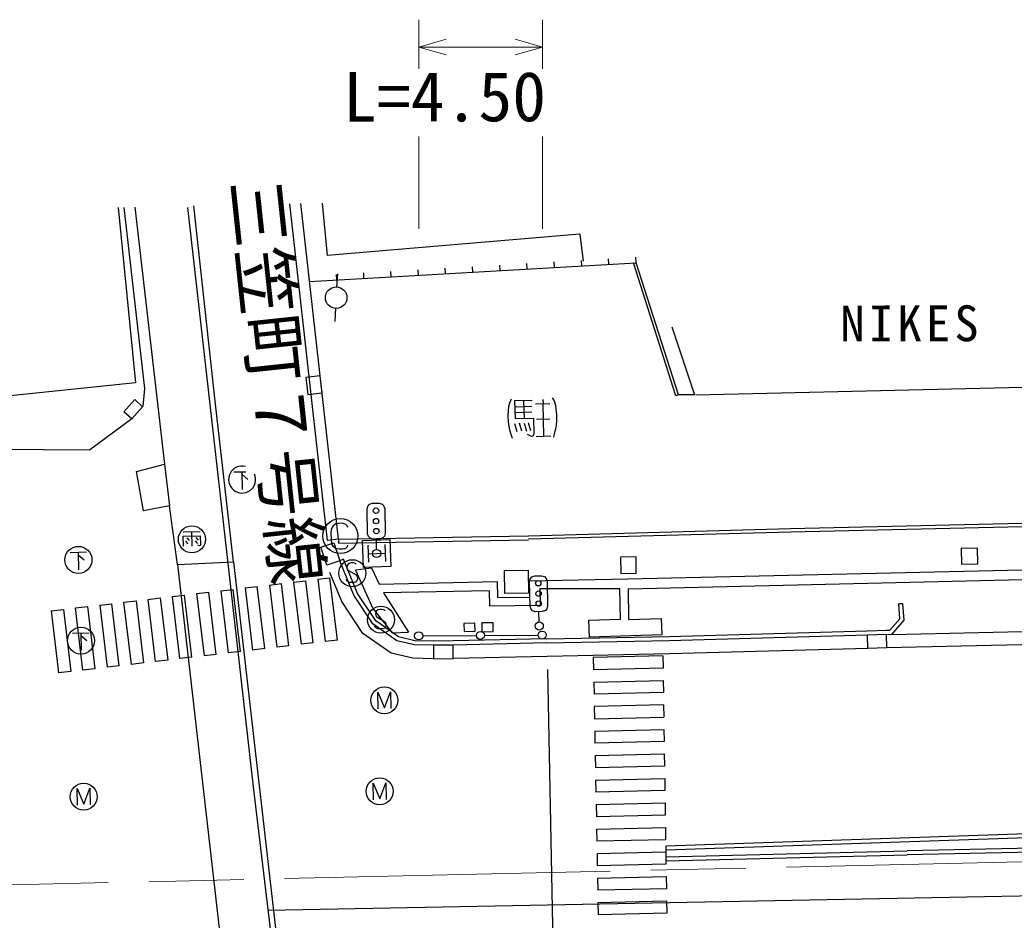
# Model space of a CAD drawing. Units: millimetres, scale not verified. Extents: x 40000 to 680000, y 20000 to 380000.
# Drawn here: x 501665 to 538306, y 284398 to 317565 of the extents above; entities that cross this region are included whole.
import ezdxf
from ezdxf.enums import TextEntityAlignment as Align

# ---------------------------------------------------------------- set-up
doc = ezdxf.new("R2010")
doc.units = ezdxf.units.MM
doc.header["$LTSCALE"] = 1000
doc.linetypes.add('CHAIN', pattern=[18.5, 12, -1.5, 3.5, -1.5])
for name, color, linetype, lineweight in [('M-BGD', 7, 'Continuous', 25), ('M-BMK', 2, 'CHAIN', 13), ('M-STR-HTXT', 7, 'Continuous', 13)]:
    doc.layers.add(name, color=color, linetype=linetype, lineweight=lineweight)
doc.styles.add('ＭＳ ゴシック', font='')
doc.styles.get('ＭＳ ゴシック').set_extended_font_data('MS Gothic')

msp = doc.modelspace()

# ---------------------------------------------------------------- linework, layer by layer
at = {"layer": 'M-BGD'}
for p, q in [((513007, 298390), (511617, 310786)), ((513404, 298435), (512019, 310795)), ((513007, 308884), (512813, 310811)), ((505284, 310651), (505923, 304194)), ((505497, 310655), (506252, 303985)), ((505901, 310664), (506991, 301192)), ((507847, 310658), (510265, 289312)), ((508875, 303413), (508071, 310710)), ((522306, 309670), (513007, 308884)), ((522306, 309670), (522421, 308671)), ((512340, 307928), (524377, 308619)), ((519362, 308331), (519350, 308530)), ((520365, 308388), (520353, 308588)), ((521368, 308446), (521356, 308646)), ((522371, 308504), (522359, 308703)), ((523374, 308561), (523362, 308761)), ((525842, 303718), (524274, 308613)), ((524377, 308619), (524365, 308818)), ((525937, 303749), (524377, 308619)), ((513343, 307985), (513332, 308185)), ((513347, 307705), (513382, 308204)), ((514346, 308043), (514335, 308243)), ((515349, 308101), (515338, 308300)), ((516352, 308158), (516341, 308358)), ((517355, 308216), (517344, 308415)), ((518358, 308273), (518347, 308473)), ((512340, 307928), (512329, 308128)), ((513298, 306957), (513267, 306458)), ((525690, 306255), (526528, 303755)), ((505923, 304194), (500601, 303647)), ((512726, 304450), (512200, 304386)), ((512200, 304386), (512275, 303765)), ((512801, 303829), (512726, 304450)), ((506252, 303985), (506192, 303319)), ((512275, 303765), (512801, 303829)), ((526579, 303751), (541950, 304117)), ((505498, 303129), (505900, 303575)), ((505900, 303575), (506188, 303315)), ((509532, 297596), (508875, 303413)), ((519711, 303442), (519678, 303320)), ((519765, 303597), (519711, 303442)), ((520545, 303546), (519897, 303528)), ((519897, 303528), (519915, 302876)), ((520230, 303533), (520248, 302885)), ((520670, 303414), (521201, 303429)), ((520940, 303584), (520945, 303422)), ((520977, 302234), (520945, 303417)), ((521285, 303638), (521351, 303528)), ((521351, 303528), (521401, 303371)), ((525937, 303749), (525842, 303718)), ((526528, 303755), (525937, 303749)), ((505787, 302869), (505498, 303129)), ((506188, 303315), (505787, 302869)), ((519655, 303157), (519651, 302981)), ((519678, 303320), (519655, 303157)), ((519903, 303312), (520533, 303330)), ((520535, 303109), (519914, 303092)), ((521401, 303371), (521423, 303214)), ((521423, 303214), (521437, 303035)), ((521437, 303035), (521443, 302810)), ((505787, 302869), (504235, 301712)), ((519651, 302981), (519657, 302756)), ((519657, 302756), (519680, 302590)), ((519893, 302700), (519982, 302396)), ((519915, 302876), (520590, 302894)), ((520158, 302410), (520073, 302705)), ((520248, 302710), (520342, 302415)), ((520499, 302428), (520410, 302714)), ((520590, 302894), (520605, 302337)), ((521199, 302857), (520708, 302844)), ((521443, 302810), (521434, 302634)), ((519680, 302590), (519706, 302456)), ((519706, 302456), (519755, 302300)), ((519755, 302300), (519805, 302153)), ((520605, 302337), (520589, 302273)), ((521370, 302358), (521325, 302194)), ((521407, 302489), (521370, 302358)), ((521434, 302634), (521407, 302489)), ((520519, 302217), (520377, 302290)), ((520563, 302232), (520519, 302217)), ((520589, 302273), (520563, 302232)), ((520689, 302222), (521234, 302237)), ((504235, 301712), (495462, 301775)), ((505958, 300932), (506991, 301192)), ((506219, 299474), (505958, 300932)), ((506991, 301192), (507184, 299660)), ((509544, 300909), (509997, 300920)), ((509849, 300916), (509863, 300266)), ((509851, 300819), (510070, 300636)), ((514551, 299718), (514660, 299755)), ((514660, 299755), (514910, 299759)), ((514910, 299759), (515020, 299725)), ((507184, 299660), (506219, 299474)), ((507472, 297506), (507184, 299660)), ((514463, 299552), (514487, 299637)), ((514477, 298627), (514463, 299552)), ((514487, 299637), (514551, 299718)), ((515020, 299725), (515082, 299651)), ((515082, 299651), (515113, 299562)), ((515113, 299562), (515127, 298637)), ((513410, 299016), (513310, 298994)), ((513537, 299020), (513410, 299016)), ((513612, 299002), (513537, 299020)), ((513675, 298968), (513612, 299002)), ((530069, 298823), (542796, 299122)), ((530072, 298703), (542799, 299002)), ((507685, 298698), (508307, 298712)), ((508009, 298178), (507997, 298705)), ((513149, 298827), (513126, 298696)), ((513126, 298696), (513135, 298378)), ((513208, 298920), (513149, 298827)), ((513310, 298994), (513208, 298920)), ((513721, 298924), (513675, 298968)), ((513749, 298863), (513721, 298924)), ((515127, 298637), (515098, 298541)), ((520408, 298560), (530069, 298823)), ((520411, 298440), (530072, 298703)), ((507688, 298546), (508313, 298560)), ((507697, 298178), (507688, 298546)), ((507768, 298360), (507860, 298267)), ((507812, 298481), (507905, 298388)), ((508120, 298368), (508210, 298277)), ((508152, 298489), (508234, 298398)), ((508313, 298560), (508321, 298217)), ((512755, 298140), (513235, 298299)), ((513404, 298435), (513007, 298390)), ((513135, 298378), (513165, 298242)), ((513235, 298299), (513454, 297640)), ((513404, 298435), (520408, 298560)), ((513404, 298435), (513407, 298285)), ((513407, 298285), (520411, 298410)), ((514294, 298387), (515293, 298426)), ((514333, 297388), (514294, 298387)), ((514519, 298528), (514477, 298627)), ((514575, 298468), (514519, 298528)), ((514680, 298430), (514575, 298468)), ((514930, 298434), (514680, 298430)), ((514811, 298057), (514805, 298432)), ((515044, 298481), (514930, 298434)), ((515098, 298541), (515044, 298481)), ((515293, 298426), (515332, 297427)), ((503512, 297948), (504122, 297962)), ((503817, 297955), (503831, 297305)), ((508284, 298184), (508226, 298218)), ((508309, 298197), (508284, 298184)), ((508321, 298217), (508309, 298197)), ((512974, 297481), (512755, 298140)), ((513165, 298242), (513215, 298162)), ((513215, 298162), (513312, 298097)), ((513312, 298097), (513429, 298074)), ((513429, 298074), (513553, 298077)), ((513553, 298077), (513647, 298090)), ((513647, 298090), (513695, 298120)), ((513695, 298120), (513739, 298164)), ((513739, 298164), (513757, 298210)), ((514489, 298207), (514513, 297583)), ((514501, 297895), (515125, 297919)), ((515113, 298231), (515138, 297607)), ((524072, 296973), (566406, 297935)), ((536952, 298104), (536353, 298089)), ((536353, 298089), (536367, 297513)), ((536967, 297528), (536952, 298104)), ((503819, 297857), (504038, 297675)), ((507472, 297506), (509532, 297596)), ((509532, 297596), (511704, 278672)), ((513454, 297640), (512974, 297481)), ((513593, 297696), (513454, 297640)), ((513972, 296367), (513454, 297640)), ((514106, 296437), (513593, 297696)), ((513801, 297539), (513747, 297500)), ((513865, 297559), (513801, 297539)), ((513943, 297561), (513865, 297559)), ((513996, 297553), (513943, 297561)), ((514034, 297537), (513996, 297553)), ((514062, 297508), (514034, 297537)), ((524375, 297777), (523805, 297771)), ((523805, 297771), (523812, 297171)), ((524382, 297177), (524375, 297777)), ((507472, 297506), (509592, 278968)), ((513528, 296132), (513090, 297207)), ((513717, 297444), (513716, 297386)), ((513716, 297386), (513720, 297349)), ((513747, 297500), (513717, 297444)), ((513720, 297349), (513741, 297299)), ((513741, 297299), (513777, 297273)), ((513777, 297273), (514055, 297125)), ((514629, 297370), (514028, 297293)), ((514028, 297293), (514668, 295879)), ((515332, 297427), (514333, 297388)), ((514629, 297373), (514911, 296779)), ((519529, 297278), (520394, 297291)), ((519541, 296431), (519529, 297278)), ((520394, 297291), (520407, 296444)), ((523812, 297171), (524382, 297177)), ((536367, 297513), (536967, 297528)), ((511753, 296848), (512199, 296901)), ((511753, 296848), (512027, 294559)), ((512474, 294612), (512199, 296901)), ((512646, 296954), (513093, 297006)), ((512646, 296954), (512921, 294665)), ((513368, 294718), (513093, 297006)), ((513725, 296899), (513688, 296955)), ((513766, 296862), (513725, 296899)), ((513814, 296841), (513766, 296862)), ((513864, 296836), (513814, 296841)), ((513979, 296839), (513864, 296836)), ((514056, 296864), (513979, 296839)), ((514055, 297125), (514086, 297081)), ((514089, 296911), (514056, 296864)), ((514086, 297081), (514108, 297019)), ((514105, 296959), (514089, 296911)), ((514108, 297019), (514105, 296959)), ((514911, 296779), (519255, 296872)), ((519255, 296872), (519266, 296280)), ((520443, 296878), (520466, 296963)), ((520465, 295953), (520443, 296878)), ((520447, 296903), (524072, 296973)), ((520463, 296292), (520447, 296903)), ((520466, 296963), (520529, 297045)), ((520529, 297045), (520639, 297082)), ((520639, 297082), (520889, 297088)), ((520889, 297088), (520999, 297056)), ((520999, 297056), (521061, 296982)), ((521061, 296982), (521093, 296893)), ((521093, 296893), (521114, 295968)), ((524078, 296600), (546885, 297152)), ((508180, 296426), (508627, 296479)), ((508900, 294190), (508627, 296479)), ((509073, 296531), (509520, 296584)), ((509073, 296531), (509347, 294242)), ((509794, 294295), (509520, 296584)), ((509966, 296637), (510413, 296690)), ((509966, 296637), (510240, 294348)), ((510687, 294401), (510413, 296690)), ((510860, 296743), (511306, 296795)), ((510860, 296743), (511134, 294454)), ((511581, 294506), (511306, 296795)), ((514778, 295424), (514106, 296437)), ((518961, 296525), (515063, 296459)), ((515063, 296459), (515988, 295009)), ((518961, 296525), (518971, 295976)), ((520407, 296444), (519541, 296431)), ((523778, 296599), (520824, 296598)), ((520824, 296598), (520834, 295996)), ((523796, 295474), (523778, 296599)), ((524078, 296600), (524096, 295479)), ((505500, 296109), (505947, 296162)), ((505773, 293820), (505500, 296109)), ((505947, 296162), (506220, 293873)), ((506394, 296215), (506840, 296268)), ((506666, 293926), (506394, 296215)), ((506840, 296268), (507113, 293979)), ((507287, 296320), (507733, 296373)), ((507560, 294031), (507287, 296320)), ((508007, 294084), (507733, 296373)), ((508180, 296426), (508453, 294137)), ((514304, 294963), (513528, 296132)), ((514668, 295318), (513972, 296367)), ((519266, 296280), (520463, 296292)), ((502821, 295793), (503267, 295845)), ((502821, 295793), (503092, 293503)), ((503267, 295845), (503539, 293556)), ((503714, 295898), (504161, 295951)), ((503986, 293609), (503714, 295898)), ((504161, 295951), (504432, 293662)), ((504607, 296004), (505054, 296057)), ((504607, 296004), (504879, 293715)), ((505326, 293767), (505054, 296057)), ((514668, 295879), (515386, 294985)), ((514779, 295736), (514776, 295679)), ((514811, 295791), (514779, 295736)), ((514866, 295829), (514811, 295791)), ((514931, 295846), (514866, 295829)), ((515009, 295846), (514931, 295846)), ((515061, 295836), (515009, 295846)), ((515099, 295819), (515061, 295836)), ((515126, 295789), (515099, 295819)), ((518971, 295976), (520834, 295996)), ((520507, 295854), (520465, 295953)), ((520563, 295795), (520507, 295854)), ((520669, 295758), (520563, 295795)), ((520919, 295764), (520669, 295758)), ((520803, 295386), (520794, 295761)), ((521033, 295811), (520919, 295764)), ((521087, 295872), (521033, 295811)), ((521114, 295968), (521087, 295872)), ((534207, 296057), (534057, 296046)), ((534099, 295500), (534057, 296046)), ((534254, 295449), (534207, 296057)), ((514776, 295679), (514779, 295641)), ((515619, 294833), (514778, 295424)), ((514779, 295641), (514799, 295591)), ((514799, 295591), (514834, 295564)), ((514834, 295564), (515106, 295406)), ((515106, 295406), (515136, 295361)), ((515136, 295361), (515156, 295299)), ((518431, 295334), (518025, 295323)), ((518439, 295040), (518431, 295334)), ((519105, 295355), (518693, 295355)), ((518693, 295355), (518693, 295025)), ((519105, 295026), (519105, 295355)), ((522627, 295447), (523796, 295482)), ((522653, 294825), (522627, 295447)), ((524096, 295479), (525294, 295516)), ((525294, 295516), (525324, 294903)), ((533731, 295076), (534099, 295500)), ((533797, 294924), (534254, 295449)), ((503606, 294970), (504216, 294983)), ((503911, 294977), (503925, 294327)), ((515557, 294693), (514668, 295318)), ((514768, 295191), (514734, 295249)), ((514808, 295154), (514768, 295191)), ((514856, 295131), (514808, 295154)), ((514906, 295124), (514856, 295131)), ((515021, 295124), (514906, 295124)), ((515098, 295146), (515021, 295124)), ((515133, 295191), (515098, 295146)), ((515151, 295239), (515133, 295191)), ((515156, 295299), (515151, 295239)), ((515386, 294985), (515988, 295009)), ((518025, 295323), (518033, 295028)), ((518033, 295028), (518439, 295040)), ((518693, 295025), (519105, 295026)), ((525588, 294853), (532893, 295055)), ((532891, 295055), (533592, 295082)), ((533592, 295082), (533731, 295076)), ((533797, 294924), (540847, 295089)), ((503913, 294879), (504132, 294696)), ((512474, 294612), (512027, 294559)), ((513368, 294718), (512921, 294665)), ((515349, 294228), (514304, 294963)), ((516203, 294543), (515557, 294693)), ((516222, 294692), (515619, 294833)), ((516907, 294677), (516222, 294692)), ((516511, 294873), (518487, 294885)), ((517631, 294684), (516907, 294677)), ((521085, 294758), (517630, 294684)), ((521088, 294608), (517633, 294534)), ((518787, 294887), (520763, 294899)), ((521085, 294758), (525589, 294853)), ((521088, 294608), (525592, 294703)), ((525324, 294903), (522653, 294825)), ((525592, 294703), (532897, 294905)), ((532897, 294905), (533586, 294932)), ((532897, 294905), (533586, 294932)), ((532916, 294407), (532897, 294905)), ((533586, 294932), (533797, 294924)), ((533586, 294932), (533605, 294434)), ((509794, 294295), (509347, 294242)), ((510687, 294401), (510240, 294348)), ((511581, 294506), (511134, 294454)), ((516904, 294527), (516203, 294543)), ((517633, 294534), (516904, 294527)), ((517633, 294534), (516904, 294527)), ((516904, 294527), (516909, 294028)), ((517637, 294034), (517633, 294534)), ((532911, 294405), (525604, 294203)), ((533605, 294434), (532916, 294407)), ((540859, 294589), (533597, 294432)), ((506220, 293873), (505773, 293820)), ((507113, 293979), (506666, 293926)), ((508007, 294084), (507560, 294031)), ((508900, 294190), (508453, 294137)), ((516141, 294044), (515349, 294228)), ((516893, 294027), (516141, 294044)), ((516909, 294028), (517637, 294034)), ((521099, 294108), (517643, 294034)), ((525604, 294203), (521099, 294108)), ((525360, 294135), (522798, 294071)), ((522798, 294071), (522807, 293620)), ((525360, 294135), (525367, 293684)), ((503539, 293556), (503092, 293503)), ((504432, 293662), (503986, 293609)), ((505326, 293767), (504879, 293715)), ((521114, 293636), (521408, 278183)), ((525367, 293684), (522807, 293620)), ((522815, 293169), (525374, 293232)), ((522815, 293169), (522824, 292718)), ((525374, 293232), (525381, 292780)), ((514868, 292187), (514854, 292797)), ((514854, 292797), (515102, 292220)), ((515102, 292220), (515322, 292807)), ((515322, 292807), (515335, 292197)), ((525381, 292780), (522824, 292718)), ((525388, 292329), (522833, 292266)), ((522833, 292266), (522841, 291815)), ((525388, 292329), (525394, 291877)), ((522841, 291815), (525394, 291877)), ((522850, 291364), (525401, 291426)), ((522850, 291364), (522858, 290913)), ((525401, 291426), (525408, 290974)), ((525408, 290974), (522858, 290913)), ((522867, 290462), (525415, 290523)), ((522867, 290462), (522875, 290010)), ((525415, 290523), (525422, 290071)), ((525422, 290071), (522875, 290010)), ((522884, 289559), (525428, 289619)), ((522884, 289559), (522893, 289108)), ((525428, 289619), (525435, 289168)), ((503787, 288633), (503773, 289243)), ((503773, 289243), (504021, 288666)), ((504021, 288666), (504240, 289254)), ((504240, 289254), (504254, 288644)), ((510265, 289312), (513682, 260533)), ((514697, 288835), (514683, 289445)), ((514683, 289445), (514932, 288868)), ((514932, 288868), (515151, 289455)), ((515151, 289455), (515165, 288845)), ((525435, 289168), (522893, 289108)), ((522901, 288657), (525442, 288716)), ((522901, 288657), (522910, 288205)), ((525442, 288716), (525449, 288265)), ((563628, 288426), (525466, 287125)), ((525449, 288265), (522910, 288205)), ((563633, 288276), (525468, 286975)), ((522918, 287754), (525456, 287813)), ((522918, 287754), (522927, 287303)), ((525456, 287813), (525462, 287362)), ((525462, 287362), (522927, 287303)), ((522936, 286852), (525469, 286910)), ((525466, 287125), (525469, 286910)), ((525469, 286910), (525476, 286459)), ((525472, 286732), (534367, 286950)), ((539001, 287054), (534368, 286950)), ((539004, 286904), (534371, 286801)), ((522936, 286852), (522944, 286401)), ((525474, 286582), (534371, 286801)), ((525476, 286459), (522944, 286401)), ((510805, 284762), (573683, 285973)), ((522953, 285949), (525483, 286007)), ((522953, 285949), (522961, 285498)), ((525483, 286007), (525490, 285555)), ((525490, 285555), (522961, 285498)), ((522970, 285047), (525496, 285104)), ((525496, 285104), (525503, 284652)), ((522970, 285047), (522978, 284596)), ((525503, 284652), (522978, 284596))]:
    msp.add_line(p, q, dxfattribs=at)
for centre, radius in [((513322, 307331), 398), ((514789, 299482), 100), ((513472, 298547), 647), ((514795, 299097), 100), ((508004, 298428), 498), ((514801, 298732), 100), ((503823, 297670), 498), ((514813, 297907), 150), ((513918, 297180), 498), ((520770, 296810), 100), ((520779, 296425), 100), ((520787, 296061), 100), ((514971, 295466), 498), ((520806, 295236), 150), ((503917, 294692), 498), ((516361, 294872), 149), ((518637, 294886), 149), ((520913, 294900), 149), ((515096, 292497), 498), ((514925, 289145), 498), ((504015, 288944), 498)]:
    msp.add_circle(centre, radius, dxfattribs=at)
msp.add_arc((509855, 300631), 498, 75.8669, 23.8637, dxfattribs=at)
at = {"layer": 'M-BMK'}
msp.add_line((474428, 285090), (572902, 287319), dxfattribs=at)
at = {"layer": 'M-STR-HTXT'}
for p, q in [((516370, 315767), (516371, 317565)), ((520923, 317563), (520922, 315767)), ((516371, 316565), (517371, 316850)), ((519923, 316851), (520923, 316563)), ((517371, 316277), (516371, 316565)), ((516371, 316565), (520923, 316563)), ((520923, 316563), (519923, 316279)), ((516368, 309870), (516369, 313267)), ((520921, 313267), (520920, 309868))]:
    msp.add_line(p, q, dxfattribs=at)

# ---------------------------------------------------------------- texts
at = {"layer": 'M-BGD', "style": 'ＭＳ ゴシック'}
msp.add_text('三笠町７号線', height=1833, rotation=276.1, dxfattribs=at).set_placement((508881, 311542), align=Align.BOTTOM_LEFT)
at = {"layer": 'M-BGD', "insert": (531901, 305698), "char_height": 1320, "attachment_point": 7, "rotation": 0.1, "style": 'ＭＳ ゴシック'}
msp.add_mtext('\\T1.17;NIKES', dxfattribs=at)
at = {"layer": 'M-STR-HTXT', "style": 'ＭＳ ゴシック'}
msp.add_text('L=4.50', height=1833, rotation=0.1, dxfattribs=at).set_placement((513579, 313267), align=Align.BOTTOM_LEFT)

doc.saveas('drawing.dxf')
